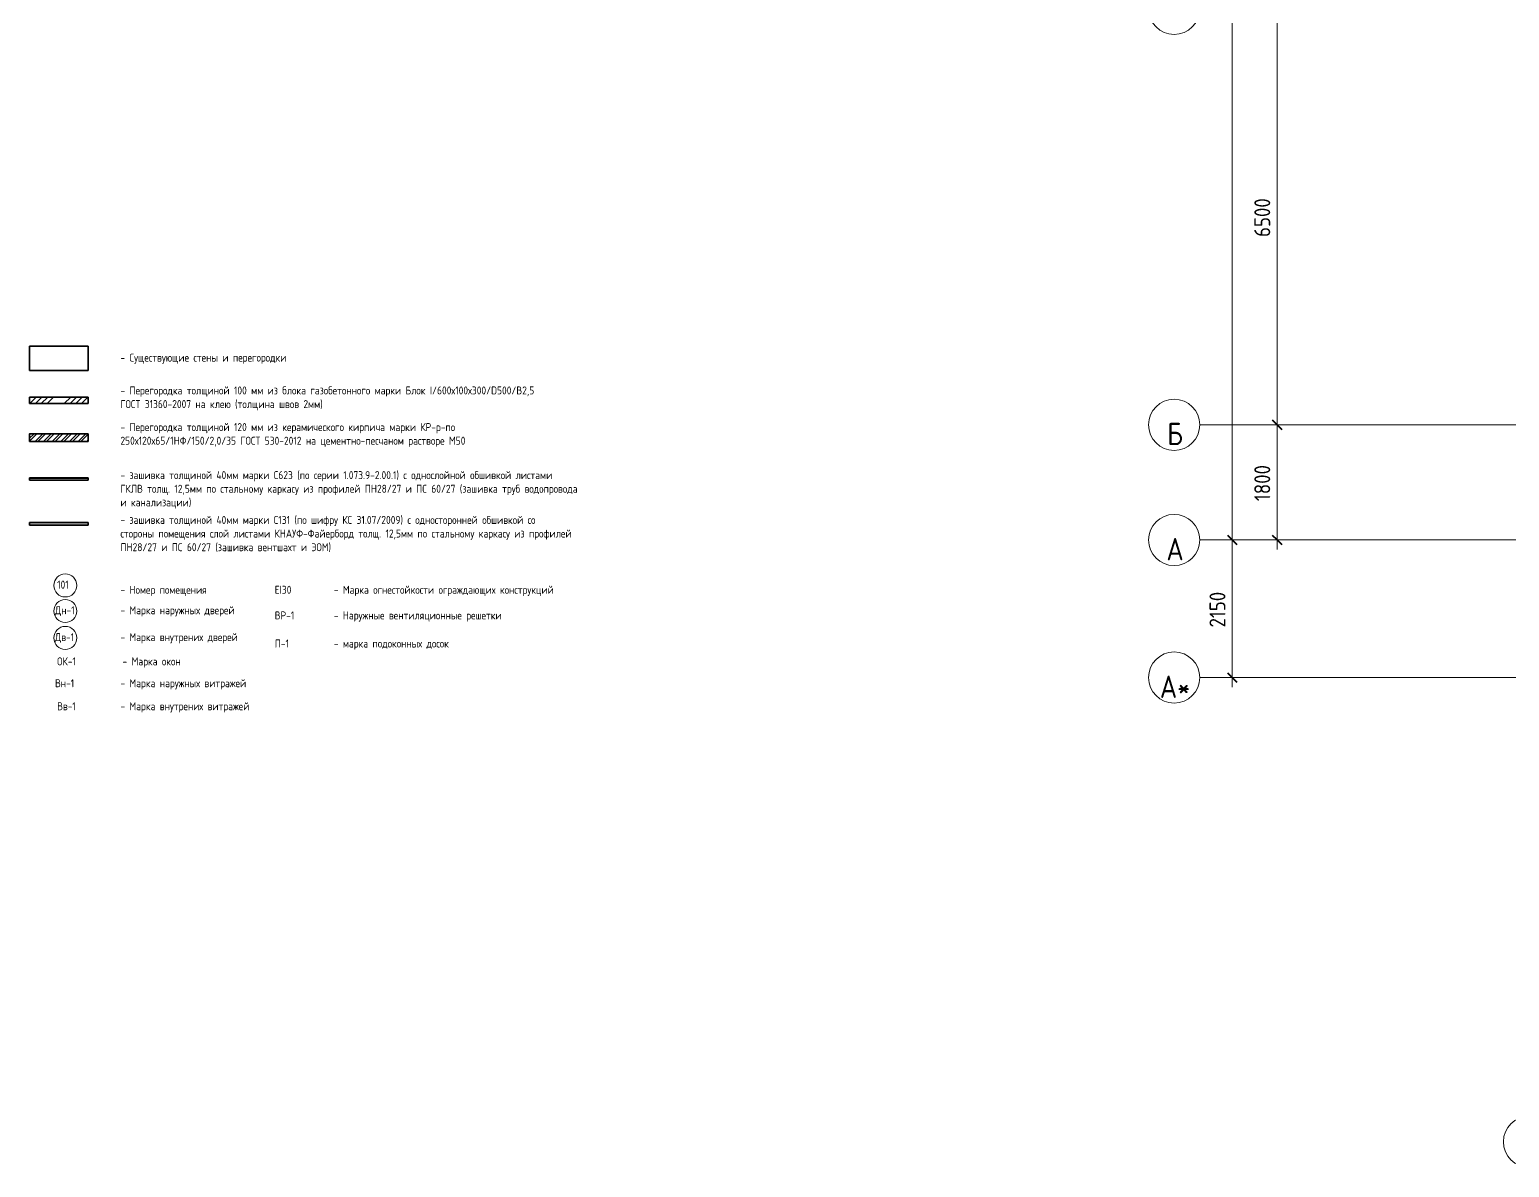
# Model space of a CAD drawing. Header units: millimetres. Extents: x -11345 to 411485, y -9810 to 73012.
# Drawn here: x 2125 to 25246, y -9810 to 7971 of the extents above; entities that cross this region are included whole.
import ezdxf

# ---------------------------------------------------------------- set-up
doc = ezdxf.new("R2010")
doc.units = ezdxf.units.MM
doc.linetypes.add('ADSK_Линия сетки', pattern=[25, 20, -2.5, 0, -2.5])
for name, color, linetype, lineweight in [('Аннотация', 7, 'Continuous', 18), ('Оси', 253, 'Continuous', 9), ('Размеры', 7, 'Continuous', 5), ('Размеры-100', 7, 'Continuous', 5), ('Стены', 7, 'Continuous', 20), ('Стены разрез', 7, 'Continuous', 35), ('Стены штриховка', 7, 'Continuous', 9)]:
    doc.layers.add(name, color=color, linetype=linetype, lineweight=lineweight)
doc.layers.add('Линии', color=7, linetype='Continuous', lineweight=9, true_color=0x00a600)
doc.styles.add('GOST Common', font='GOST_Common.ttf', dxfattribs={"width": 0.9, "height": 125})
doc.styles.add('GOST Common_1', font='GOST_Common.ttf', dxfattribs={"width": 0.9, "height": 350})
doc.styles.add('GOST Common_3', font='GOST_Common.ttf', dxfattribs={"width": 0.9, "height": 250})
doc.dimstyles.new('ADSK_Основной_2_5_мм', dxfattribs={"dimscale": 304.8, "dimtxt": 251.428749, "dimasz": 0.463911, "dimexe": 0.492126, "dimexo": 0.492126, "dimgap": 0.098425, "dimtad": 1, "dimrnd": 0.01, "dimdsep": 46, "dimtxsty": 'GOST Common_3', "dimblk1": 'OBLIQUE', "dimblk2": 'OBLIQUE', "dimsah": 1, "dimcen": 0.09, "dimdle": 0.492126, "dimazin": 2, "dimtfac": 1, "dimtdec": 4, "dimtix": 1, "dimtmove": 0, "dimatfit": 3, "dimfxl": 1, "dimtvp": 1, "dimtolj": 1, "dimtzin": 0, "dimlwd": 20, "dimlwe": 20, "dimarcsym": 2})

# ---------------------------------------------------------------- blocks, each defined once
blk = doc.blocks.new('Family - ___-34747-О_Легенда стен и перегородок_50')
at = {"layer": 'Стены разрез'}
for p, q in [((3039, 2288), (2125, 2288)), ((2125, 2288), (2125, 1908)), ((3039, 1908), (3039, 2288)), ((2125, 1908), (3039, 1908))]:
    blk.add_line(p, q, dxfattribs=at)
blk = doc.blocks.new('Family - ___-2897342-О_Легенда стен и перегородок_50')
at = {"layer": 'Стены разрез', "lineweight": 9}
h = blk.add_hatch(dxfattribs=at)
h.set_pattern_fill('ANSI34', color=256, scale=20, style=0)
h.paths.add_polyline_path([(2125, 1548), (3039, 1548), (3039, 1648), (2125, 1648)])
at = {"layer": 'Стены разрез'}
for p, q in [((3039, 1648), (2125, 1648)), ((2125, 1648), (2125, 1548)), ((3039, 1548), (3039, 1648)), ((2125, 1548), (3039, 1548))]:
    blk.add_line(p, q, dxfattribs=at)
blk = doc.blocks.new('Family - ___-2897354-О_Легенда стен и перегородок_50')
at = {"layer": 'Стены разрез'}
for p, q in [((3039, -2329), (2125, -2329)), ((2125, -2329), (2125, -2369)), ((2125, -2369), (3039, -2369)), ((3039, -2369), (3039, -2329))]:
    blk.add_line(p, q, dxfattribs=at)
at = {"layer": 'Стены штриховка'}
blk.add_line((3039, -2342), (2125, -2342), dxfattribs=at)
blk = doc.blocks.new('Family - ___-2898501-О_Легенда стен и перегородок_50')
at = {"layer": 'Стены разрез', "lineweight": 20}
blk.add_hatch(color=256, dxfattribs=at).paths.add_polyline_path([(3039, -3069), (3039, -3029), (2125, -3029), (2125, -3069)])
at = {"layer": 'Стены разрез'}
for p, q in [((3039, -3029), (2125, -3029)), ((2125, -3029), (2125, -3069)), ((2125, -3069), (3039, -3069)), ((3039, -3069), (3039, -3029))]:
    blk.add_line(p, q, dxfattribs=at)
blk = doc.blocks.new('Ось сетки - Круг_Ø8 мм-8258-План 1-го этажа')
at = {"layer": 'Оси', "lineweight": 20}
for start, end in [(360, 180), (180, 360)]:
    blk.add_arc((0, 0), 4, start, end, dxfattribs=at)
blk = doc.blocks.new('DIMBLOCK2-План 1-го этажа')
at = {"layer": 'Размеры-100', "lineweight": 40, "transparency": 16777216}
for p, q in [((20917, 43045), (20846, 43116)), ((20917, 43045), (20988, 42974)), ((20917, -5), (20846, 66)), ((20917, -5), (20988, -76))]:
    blk.add_line(p, q, dxfattribs=at)
at = {"layer": 'Размеры-100', "lineweight": 20, "transparency": 16777216}
for p, q in [((20917, 43045), (20867, 43045)), ((20917, 43195), (20917, -155)), ((20917, 43045), (21067, 43045)), ((20917, -5), (20867, -5)), ((20917, -5), (21067, -5))]:
    blk.add_line(p, q, dxfattribs=at)
at = {"layer": 'Размеры-100', "color": 0, "lineweight": 20, "transparency": 16777216, "insert": (20560, 21115), "char_height": 250, "width": 971.62, "attachment_point": 1, "rotation": 90, "line_spacing_factor": 1.022761, "style": 'GOST Common_3'}
blk.add_mtext('43050', dxfattribs=at)
blk = doc.blocks.new('_Oblique')
at = {"color": 0, "linetype": 'ByBlock', "lineweight": -2}
blk.add_line((-0.5, -0.5), (0.5, 0.5), dxfattribs=at)
blk = doc.blocks.new('DIMBLOCK15-План 1-го этажа')
at = {"layer": 'Размеры-100', "lineweight": 40, "transparency": 16777216}
for p, q in [((20917, 43045), (20846, 43116)), ((20917, 43045), (20988, 42974)), ((20917, -5), (20846, 66)), ((20917, -5), (20988, -76))]:
    blk.add_line(p, q, dxfattribs=at)
at = {"layer": 'Размеры-100', "lineweight": 20, "transparency": 16777216}
for p, q in [((20917, 43045), (20867, 43045)), ((20917, 43195), (20917, -5)), ((20917, 43045), (21067, 43045)), ((20917, -5), (20867, -5)), ((20917, -5), (21067, -5))]:
    blk.add_line(p, q, dxfattribs=at)
at = {"layer": 'Размеры-100', "color": 0, "lineweight": 20, "transparency": 16777216, "insert": (20560, 21115), "char_height": 250, "width": 971.62, "attachment_point": 1, "rotation": 90, "line_spacing_factor": 1.022761, "style": 'GOST Common_3'}
blk.add_mtext('43050', dxfattribs=at)
blk = doc.blocks.new('DIMBLOCK16-План 1-го этажа')
at = {"layer": 'Размеры-100', "lineweight": 40, "transparency": 16777216}
for p, q in [((20917, -5), (20846, 66)), ((20917, -5), (20988, -76)), ((20917, -2155), (20846, -2084)), ((20917, -2155), (20988, -2226))]:
    blk.add_line(p, q, dxfattribs=at)
at = {"layer": 'Размеры-100', "lineweight": 20, "transparency": 16777216}
for p, q in [((20917, -5), (20867, -5)), ((20917, -5), (20917, -2305)), ((20917, -5), (21067, -5)), ((20917, -2155), (20867, -2155)), ((20917, -2155), (21067, -2155))]:
    blk.add_line(p, q, dxfattribs=at)
at = {"layer": 'Размеры-100', "color": 0, "lineweight": 20, "transparency": 16777216, "insert": (20560, -1372), "char_height": 250, "width": 700.59, "attachment_point": 1, "rotation": 90, "line_spacing_factor": 1.022761, "style": 'GOST Common_3'}
blk.add_mtext('2150', dxfattribs=at)
blk = doc.blocks.new('DIMBLOCK21-План 1-го этажа')
at = {"layer": 'Размеры-100', "lineweight": 40, "transparency": 16777216}
for p, q in [((21617, 8295), (21546, 8366)), ((21617, 8295), (21688, 8224)), ((21617, 1795), (21546, 1866)), ((21617, 1795), (21688, 1724))]:
    blk.add_line(p, q, dxfattribs=at)
at = {"layer": 'Размеры-100', "lineweight": 20, "transparency": 16777216}
for p, q in [((21617, 8295), (21467, 8295)), ((21617, 8295), (21617, 1795)), ((21617, 8295), (21888, 8295)), ((21617, 1795), (21567, 1795)), ((21617, 1795), (21767, 1795))]:
    blk.add_line(p, q, dxfattribs=at)
at = {"layer": 'Размеры-100', "color": 0, "lineweight": 20, "transparency": 16777216, "insert": (21260, 4730), "char_height": 250, "width": 756.84, "attachment_point": 1, "rotation": 90, "line_spacing_factor": 1.022761, "style": 'GOST Common_3'}
blk.add_mtext('6500', dxfattribs=at)
blk = doc.blocks.new('DIMBLOCK22-План 1-го этажа')
at = {"layer": 'Размеры-100', "lineweight": 40, "transparency": 16777216}
for p, q in [((21617, 1795), (21546, 1866)), ((21617, 1795), (21688, 1724)), ((21617, -5), (21546, 66)), ((21617, -5), (21688, -76))]:
    blk.add_line(p, q, dxfattribs=at)
at = {"layer": 'Размеры-100', "lineweight": 20, "transparency": 16777216}
for p, q in [((21617, 1795), (21567, 1795)), ((21617, 1795), (21617, -155)), ((21617, 1795), (21767, 1795)), ((21617, -5), (21567, -5)), ((21617, -5), (21767, -5))]:
    blk.add_line(p, q, dxfattribs=at)
at = {"layer": 'Размеры-100', "color": 0, "lineweight": 20, "transparency": 16777216, "insert": (21260, 603), "char_height": 250, "width": 700.59, "attachment_point": 1, "rotation": 90, "line_spacing_factor": 1.022761, "style": 'GOST Common_3'}
blk.add_mtext('1800', dxfattribs=at)
blk = doc.blocks.new('оси')
at = {"layer": 'Оси', "linetype": 'ADSK_Линия сетки'}
for p, q in [((-5146.135, 3950), (56550.042, 3950)), ((-5146.135, 2150), (56868.493, 2150)), ((-5146.135, 0), (40282.446, 0))]:
    blk.add_line(p, q, dxfattribs=at)
at = {"layer": 'Оси', "lineweight": 20, "xscale": 99.99999999999993, "yscale": 99.99999999999993, "zscale": 99.99999999999993, "rotation": 269.9999999999994}
for p in [(-5546.135, 10450), (-5546.135, 3950), (-5546.135, 2150), (-5546.135, 0)]:
    blk.add_blockref('Ось сетки - Круг_Ø8 мм-8258-План 1-го этажа', p, dxfattribs=at)
at = {"layer": 'Оси', "lineweight": 20, "xscale": 99.99999999999993, "yscale": 99.99999999999993, "zscale": 99.99999999999993}
blk.add_blockref('Ось сетки - Круг_Ø8 мм-8258-План 1-го этажа', (0, -7255.047), dxfattribs=at)
at = {"layer": 'Размеры', "lineweight": 20}
for base, p1, p2, override, picture, middle in [((-4636.566, 2150), (-4536.581, 45200), (-4536.581, 2150), {"dimpost": '<>', "dimfxl": 43050}, 'DIMBLOCK2-План 1-го этажа', (-4791.566, 23675)), ((-4636.566, 2150), (-4536.581, 45200), (-4536.581, 2150), {"dimpost": '<>', "dimfxl": 43050}, 'DIMBLOCK15-План 1-го этажа', (-4791.566, 23675)), ((-3936.566, 3950), (-3515.459, 10450), (-3836.581, 3950), {"dimpost": '<>', "dimfxl": 6507.927435}, 'DIMBLOCK21-План 1-го этажа', (-4091.566, 7200)), ((-3936.566, 2150), (-3836.581, 3950), (-3836.581, 2150), {"dimpost": '<>', "dimfxl": 1800}, 'DIMBLOCK22-План 1-го этажа', (-4091.566, 3050)), ((-4636.566, 0), (-4536.581, 2150), (-4536.581, 0), {"dimpost": '<>', "dimfxl": 2150}, 'DIMBLOCK16-План 1-го этажа', (-4791.566, 1075))]:
    dim = blk.add_linear_dim(base=base, p1=p1, p2=p2, angle=90, dimstyle='ADSK_Основной_2_5_мм', override=override, dxfattribs=at)
    dim.commit()
    dim.dimension.update_dxf_attribs({"geometry": picture, "text_midpoint": middle, "insert": (-25553.429, 2155)})

msp = doc.modelspace()

# ---------------------------------------------------------------- hatches: boundary and pattern name
at = {"layer": 'Стены разрез', "lineweight": 9}
h = msp.add_hatch(dxfattribs=at)
h.set_pattern_fill('ANSI32', color=256, scale=10, style=0)
h.paths.add_polyline_path([(2125, 1535.94187), (3039.4, 1535.94187), (3039.4, 1655.94187), (2125, 1655.94187)])

# ---------------------------------------------------------------- linework, layer by layer
at = {"layer": 'Линии', "color": 7}
for centre in [(2683.15471, -715.46935), (2683.15471, -1115.46935), (2683.15471, -1535.46935)]:
    msp.add_circle(centre, 180, dxfattribs=at)
at = {"layer": 'Стены разрез'}
msp.add_lwpolyline([(3039.4, 1655.94187), (2125, 1655.94187), (2125, 1535.94187), (3039.4, 1535.94187)], close=True, dxfattribs=at)

# ---------------------------------------------------------------- block references
msp.add_blockref('оси', (25553.42928, -2155))
at = {"layer": 'Стены'}
for name, p in [('Family - ___-34747-О_Легенда стен и перегородок_50', (0, 738.01174)), ('Family - ___-2897342-О_Легенда стен и перегородок_50', (0, 580.75587)), ('Family - ___-2897354-О_Легенда стен и перегородок_50', (0, 3296.54656)), ('Family - ___-2898501-О_Легенда стен и перегородок_50', (0, 3296.54656))]:
    msp.add_blockref(name, p, dxfattribs=at)

# ---------------------------------------------------------------- texts
at = {"layer": 'Аннотация', "lineweight": 9, "char_height": 125, "attachment_point": 1, "line_spacing_factor": 1.022766, "style": 'GOST Common'}
for s, insert, width in [('\\pxt1.44,2.88,4.32,5.76,7.2,8.64,10.08,11.52,12.96,14.4,15.84,17.28,18.72,20.16,21.6,23.04,24.48,25.92,27.36,28.8,30.24,31.68,33.12,34.56,36,37.44,38.88,40.32,41.76,43.2,44.64,46.08;{- Существующие стены и перегородки}', (3544.09079, 2907.2009), 2705.6385), ('\\pxt1.44,2.88,4.32,5.76,7.2,8.64,10.08,11.52,12.96,14.4,15.84,17.28,18.72,20.16,21.6,23.04,24.48,25.92,27.36,28.8,30.24,31.68,33.12,34.56,36,37.44,38.88,40.32,41.76,43.2,44.64,46.08;- Перегородка толщиной 100 мм из блока газобетонного марки Блок I/600х100х300/D500/B2,5\\PГОСТ 31360-2007 на клею (толщина швов 2мм)', (3544.09079, 2394.30659), 6810.3), ('\\pxt1.44,2.88,4.32,5.76,7.2,8.64,10.08,11.52,12.96,14.4,15.84,17.28,18.72,20.16,21.6,23.04,24.48,25.92,27.36,28.8,30.24,31.68,33.12,34.56,36,37.44,38.88,40.32,41.76,43.2,44.64,46.08;- Перегородка толщиной 120 мм из керамического кирпича марки КР-р-по 250х120х65/1НФ/150/2,0/35 ГОСТ 530-2012 на цементно-песчаном растворе М50', (3544.09079, 1821.80135), 6810.3), ('\\pxt1.44,2.88,4.32,5.76,7.2,8.64,10.08,11.52,12.96,14.4,15.84,17.28,18.72,20.16,21.6,23.04,24.48,25.92,27.36,28.8,30.24,31.68,33.12,34.56,36,37.44,38.88,40.32,41.76,43.2,44.64,46.08;- зашивка толщиной 40мм марки С623 (по серии 1.073.9-2.00.1) с однослойной обшивкой листами\\PГКЛВ толщ. 12,5мм по стальному каркасу из профилей ПН28/27 и ПС 60/27 (зашивка труб водопровода\\Pи канализации)', (3544.09079, 1070.93956), 7218.369), ('\\pxt1.44,2.88,4.32,5.76,7.2,8.64,10.08,11.52,12.96,14.4,15.84,17.28,18.72,20.16,21.6,23.04,24.48,25.92,27.36,28.8,30.24,31.68,33.12,34.56,36,37.44,38.88,40.32,41.76,43.2,44.64,46.08;{- зашивка толщиной 40мм марки С131 (по шифру КС 31.07/2009) с односторонней обшивкой со\\Pстороны помещения слой листами КНАУФ-Файерборд толщ. 12,5мм по стальному каркасу из профилей ПН28/27 и ПС 60/27 (зашивка вентшахт и ЭОМ)}', (3544.09079, 370.93956), 7524.9), ('\\pxt1.44,2.88,4.32,5.76,7.2,8.64,10.08,11.52,12.96,14.4,15.84,17.28,18.72,20.16,21.6,23.04,24.48,25.92,27.36,28.8,30.24,31.68,33.12,34.56,36,37.44,38.88,40.32,41.76,43.2,44.64,46.08;{101}', (2555.31641, -640.97043), 198.6165), ('\\pxt1.44,2.88,4.32,5.76,7.2,8.64,10.08,11.52,12.96,14.4,15.84,17.28,18.72,20.16,21.6,23.04,24.48,25.92,27.36,28.8,30.24,31.68,33.12,34.56,36,37.44,38.88,40.32,41.76,43.2,44.64,46.08;{- Номер помещения}', (3544.09079, -720.97043), 1358.955), ('\\pxt1.44,2.88,4.32,5.76,7.2,8.64,10.08,11.52,12.96,14.4,15.84,17.28,18.72,20.16,21.6,23.04,24.48,25.92,27.36,28.8,30.24,31.68,33.12,34.56,36,37.44,38.88,40.32,41.76,43.2,44.64,46.08;{EI30}', (5955.17065, -720.97043), 279.5175), ('\\pxt1.44,2.88,4.32,5.76,7.2,8.64,10.08,11.52,12.96,14.4,15.84,17.28,18.72,20.16,21.6,23.04,24.48,25.92,27.36,28.8,30.24,31.68,33.12,34.56,36,37.44,38.88,40.32,41.76,43.2,44.64,46.08;{- Марка огнестойкости ограждающих конструкций}', (6878.18914, -720.97043), 3652.8165), ('\\pxt1.44,2.88,4.32,5.76,7.2,8.64,10.08,11.52,12.96,14.4,15.84,17.28,18.72,20.16,21.6,23.04,24.48,25.92,27.36,28.8,30.24,31.68,33.12,34.56,36,37.44,38.88,40.32,41.76,43.2,44.64,46.08;{Дн-1}', (2522.19723, -1040.97043), 324.9675), ('\\pxt1.44,2.88,4.32,5.76,7.2,8.64,10.08,11.52,12.96,14.4,15.84,17.28,18.72,20.16,21.6,23.04,24.48,25.92,27.36,28.8,30.24,31.68,33.12,34.56,36,37.44,38.88,40.32,41.76,43.2,44.64,46.08;{- Марка наружных дверей}', (3544.09079, -1040.97043), 1822.0905), ('\\pxt1.44,2.88,4.32,5.76,7.2,8.64,10.08,11.52,12.96,14.4,15.84,17.28,18.72,20.16,21.6,23.04,24.48,25.92,27.36,28.8,30.24,31.68,33.12,34.56,36,37.44,38.88,40.32,41.76,43.2,44.64,46.08;{ВР-1}', (5955.17065, -1120.97043), 324.9675), ('\\pxt1.44,2.88,4.32,5.76,7.2,8.64,10.08,11.52,12.96,14.4,15.84,17.28,18.72,20.16,21.6,23.04,24.48,25.92,27.36,28.8,30.24,31.68,33.12,34.56,36,37.44,38.88,40.32,41.76,43.2,44.64,46.08;{- Наружные вентиляционные решетки}', (6878.18914, -1120.97043), 2684.7315), ('\\pxt1.44,2.88,4.32,5.76,7.2,8.64,10.08,11.52,12.96,14.4,15.84,17.28,18.72,20.16,21.6,23.04,24.48,25.92,27.36,28.8,30.24,31.68,33.12,34.56,36,37.44,38.88,40.32,41.76,43.2,44.64,46.08;{Дв-1}', (2522.19723, -1460.97043), 324.9675), ('\\pxt1.44,2.88,4.32,5.76,7.2,8.64,10.08,11.52,12.96,14.4,15.84,17.28,18.72,20.16,21.6,23.04,24.48,25.92,27.36,28.8,30.24,31.68,33.12,34.56,36,37.44,38.88,40.32,41.76,43.2,44.64,46.08;{- Марка внутрених дверей}', (3544.09079, -1460.97043), 1884.8115), ('\\pxt1.44,2.88,4.32,5.76,7.2,8.64,10.08,11.52,12.96,14.4,15.84,17.28,18.72,20.16,21.6,23.04,24.48,25.92,27.36,28.8,30.24,31.68,33.12,34.56,36,37.44,38.88,40.32,41.76,43.2,44.64,46.08;{П-1}', (5955.17065, -1560.97043), 231.3405), ('\\pxt1.44,2.88,4.32,5.76,7.2,8.64,10.08,11.52,12.96,14.4,15.84,17.28,18.72,20.16,21.6,23.04,24.48,25.92,27.36,28.8,30.24,31.68,33.12,34.56,36,37.44,38.88,40.32,41.76,43.2,44.64,46.08;{- марка подоконных досок}', (6878.18914, -1560.97043), 1848.906), ('\\pxt1.44,2.88,4.32,5.76,7.2,8.64,10.08,11.52,12.96,14.4,15.84,17.28,18.72,20.16,21.6,23.04,24.48,25.92,27.36,28.8,30.24,31.68,33.12,34.56,36,37.44,38.88,40.32,41.76,43.2,44.64,46.08;{ОК-1}', (2555.31641, -1839.52441), 321.786), ('\\pxt1.44,2.88,4.32,5.76,7.2,8.64,10.08,11.52,12.96,14.4,15.84,17.28,18.72,20.16,21.6,23.04,24.48,25.92,27.36,28.8,30.24,31.68,33.12,34.56,36,37.44,38.88,40.32,41.76,43.2,44.64,46.08;{- Марка окон}', (3577.20998, -1839.52441), 932.1795), ('\\pxt1.44,2.88,4.32,5.76,7.2,8.64,10.08,11.52,12.96,14.4,15.84,17.28,18.72,20.16,21.6,23.04,24.48,25.92,27.36,28.8,30.24,31.68,33.12,34.56,36,37.44,38.88,40.32,41.76,43.2,44.64,46.08;{Вн-1}', (2522.19723, -2180.97043), 315.8775), ('\\pxt1.44,2.88,4.32,5.76,7.2,8.64,10.08,11.52,12.96,14.4,15.84,17.28,18.72,20.16,21.6,23.04,24.48,25.92,27.36,28.8,30.24,31.68,33.12,34.56,36,37.44,38.88,40.32,41.76,43.2,44.64,46.08;{- Марка наружных витражей}', (3544.09079, -2180.97043), 2035.251), ('\\pxt1.44,2.88,4.32,5.76,7.2,8.64,10.08,11.52,12.96,14.4,15.84,17.28,18.72,20.16,21.6,23.04,24.48,25.92,27.36,28.8,30.24,31.68,33.12,34.56,36,37.44,38.88,40.32,41.76,43.2,44.64,46.08;{Вв-1}', (2555.31641, -2540.97043), 315.8775), ('\\pxt1.44,2.88,4.32,5.76,7.2,8.64,10.08,11.52,12.96,14.4,15.84,17.28,18.72,20.16,21.6,23.04,24.48,25.92,27.36,28.8,30.24,31.68,33.12,34.56,36,37.44,38.88,40.32,41.76,43.2,44.64,46.08;{- Марка внутрених витражей}', (3544.09079, -2540.97043), 2098.4265)]:
    msp.add_mtext(s, dxfattribs=dict(at, insert=insert, width=width))
at = {"layer": 'Оси', "char_height": 350, "attachment_point": 5, "line_spacing_factor": 1.022766, "style": 'GOST Common_1'}
for s, insert, width in [('\\pxqc,t0.25714,0.51429,0.77143,1.02857,1.28571,1.54286,1.8,2.05714,2.31429,2.57143,2.82857,3.08571,3.34286,3.6,3.85714,4.11429,4.37143,4.62857,4.88571,5.14286,5.4,5.65714,5.91429,6.17143,6.42857,6.68571,6.94286,7.2,7.45714,7.71429,7.97143,8.22857;{Б}', (20022.22129, 1652.14898), 261.9), ('\\pxqc,t0.25714,0.51429,0.77143,1.02857,1.28571,1.54286,1.8,2.05714,2.31429,2.57143,2.82857,3.08571,3.34286,3.6,3.85714,4.11429,4.37143,4.62857,4.88571,5.14286,5.4,5.65714,5.91429,6.17143,6.42857,6.68571,6.94286,7.2,7.45714,7.71429,7.97143,8.22857;{А}', (20022.22129, -147.85102), 291.6), ('\\pxqc,t0.25714,0.51429,0.77143,1.02857,1.28571,1.54286,1.8,2.05714,2.31429,2.57143,2.82857,3.08571,3.34286,3.6,3.85714,4.11429,4.37143,4.62857,4.88571,5.14286,5.4,5.65714,5.91429,6.17143,6.42857,6.68571,6.94286,7.2,7.45714,7.71429,7.97143,8.22857;{А*}', (20021.77129, -2297.85102), 512.1)]:
    msp.add_mtext(s, dxfattribs=dict(at, insert=insert, width=width))

doc.saveas('drawing.dxf')
